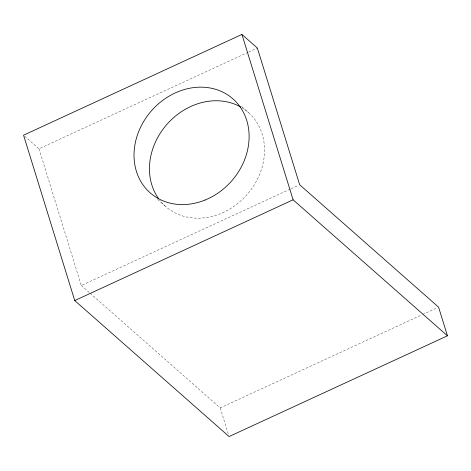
<?xml version="1.0" encoding="UTF-8"?>
<svg xmlns="http://www.w3.org/2000/svg" width="471" height="471" viewBox="0 0 471 471"><rect width="100%" height="100%" fill="white"/><g stroke="black" fill="none" stroke-linecap="round" stroke-linejoin="round"><path stroke-width="0.35" stroke-dasharray="2.35 1.77" d="M24.651 136.166L38.987 148.795L248.005 52.358M248.67 52.051L257.354 48.042M38.987 148.795L81.3 285.497L290.319 189.059M290.99 188.753L298.331 185.362M90.12 293.268L220.21 407.892L421.881 314.846M422.552 314.54L437.241 307.757M241.546 106.452L248.712 112.769M157.561 199.374L165.28 206.174M81.3 285.497L89.567 292.779M220.21 407.892L228.647 435.157M242 107.771A62.619 53.276 -48.6 0 1 246.91 194.758A62.619 53.276 -48.6 0 1 160.022 200.581"/><path stroke-width="0.71" d="M241.917 34.442L23.55 135.195L74.742 300.563L229.083 436.558L447.45 335.805L438.578 307.145L299.668 184.744L257.354 48.042L241.917 34.442L293.109 199.81L447.45 335.805M74.742 300.563L293.109 199.81M158.756 198.903A62.619 53.276 -48.6 0 1 167.358 123.873A62.619 53.276 -48.6 0 1 240.793 107.064M205.032 200.045A62.619 53.276 -48.6 0 0 233.28 99.169A62.619 53.276 -48.6 0 0 136.372 138.397A62.619 53.276 -48.6 0 0 205.032 200.045"/></g></svg>
